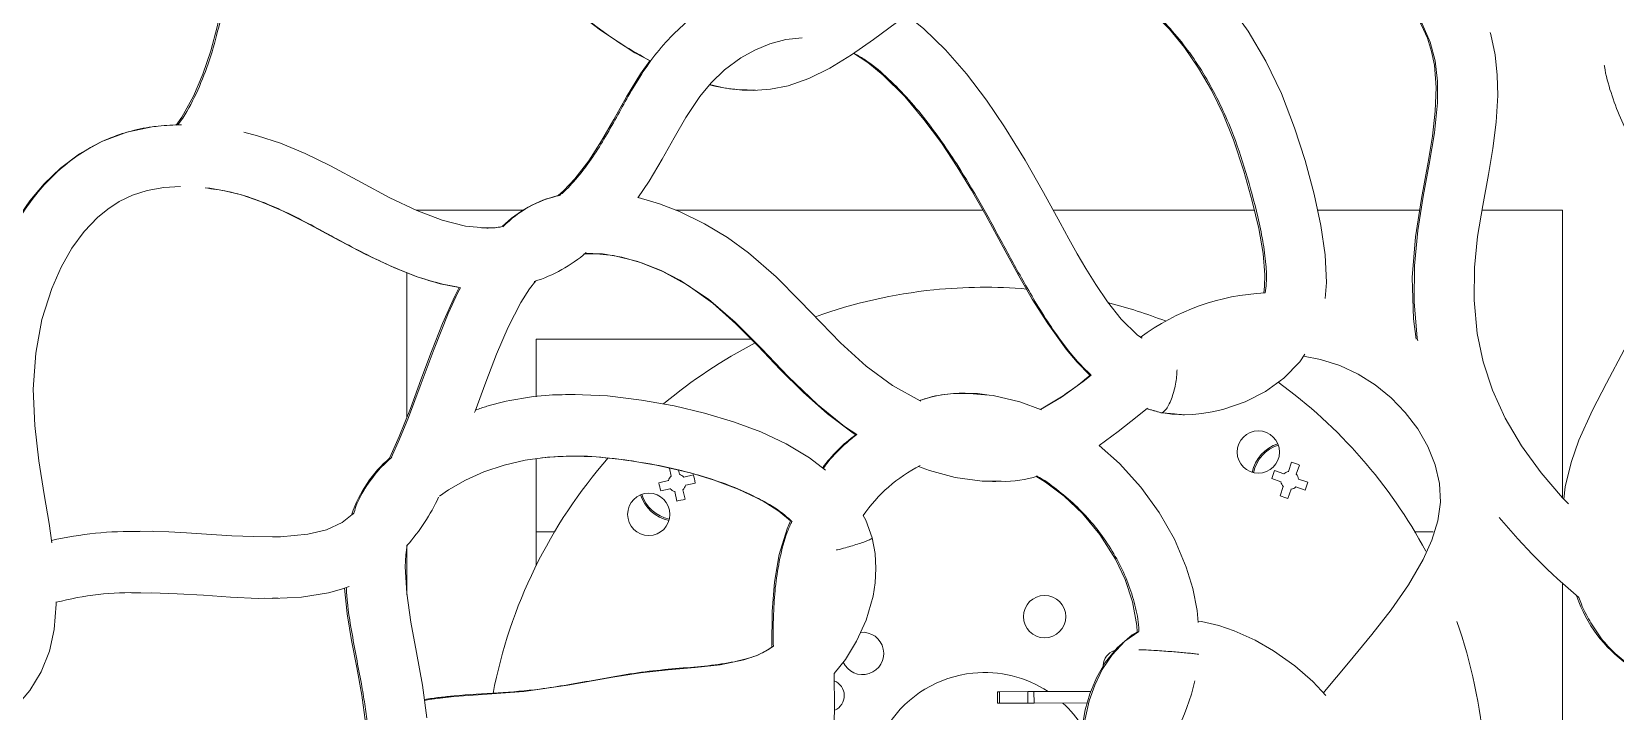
# Model space of a CAD drawing. Header units: millimetres. Extents: x -2254 to 2746, y -2930 to 2748.
# Drawn here: x -7.6 to 403.6, y 267.2 to 443.6 of the extents above; entities that cross this region are included whole.
import ezdxf

# ---------------------------------------------------------------- set-up
doc = ezdxf.new("R2010")
doc.units = ezdxf.units.MM
doc.layers.add('DIKOM_ЗОНА', color=80, linetype='Continuous')
doc.layers.add('DIKOM_ОБЪЕКТ', color=7, linetype='Continuous')

msp = doc.modelspace()

# ---------------------------------------------------------------- linework, layer by layer
at = {"layer": 'DIKOM_ЗОНА', "color": 3, "lineweight": 15}
msp.add_circle((246.358, 247.542), 2500, dxfattribs=at)
at = {"layer": 'DIKOM_ОБЪЕКТ', "color": 7, "linetype": 'Continuous', "lineweight": 15}
for p, q in [((92.251, 397.228), (120.08, 397.228)), ((159.615, 397.228), (239.339, 397.228)), ((257.607, 397.228), (309.857, 397.228)), ((326.26, 397.228), (352.731, 397.228)), ((368.932, 397.228), (389.813, 397.228)), ((389.813, 397.228), (389.813, 322.61)), ((110.518, 392.562), (110.034, 392.608)), ((110.887, 392.593), (110.518, 392.562)), ((137.65, 385.919), (135.901, 385.936)), ((138.086, 385.914), (137.65, 385.919)), ((137.693, 386.02), (138.072, 385.986)), ((89.813, 343.533), (89.813, 380.988)), ((123.325, 348.805), (123.327, 363.742)), ((123.327, 363.742), (179.2, 363.735)), ((238.785, 349.407), (234.724, 349.728)), ((133.255, 349.379), (132.291, 349.421)), ((281.89, 345.659), (284.317, 345.034)), ((291.416, 344.136), (291.655, 344.124)), ((132.354, 333.421), (132.714, 333.409)), ((123.321, 313.742), (123.323, 332.738)), ((158.43, 328.21), (157.955, 330.304)), ((160.292, 329.767), (160.537, 328.688)), ((315.047, 329.629), (317.453, 328.796)), ((318.686, 329.394), (318.664, 329.332)), ((318.686, 329.394), (319.52, 331.799)), ((321.56, 331.092), (320.727, 328.687)), ((155.218, 326.486), (157.7, 327.05)), ((158.178, 324.943), (155.696, 324.379)), ((157.764, 327.064), (157.7, 327.05)), ((158.178, 324.943), (158.242, 324.958)), ((158.43, 328.21), (158.445, 328.145)), ((160.551, 328.624), (160.537, 328.688)), ((161.697, 327.957), (161.633, 327.943)), ((161.697, 327.957), (164.179, 328.521)), ((162.111, 325.836), (162.175, 325.851)), ((164.658, 326.415), (162.175, 325.851)), ((240.976, 326.909), (241.879, 326.84)), ((241.879, 326.84), (242.712, 326.777)), ((244.111, 326.928), (241.901, 326.914)), ((242.712, 326.777), (244.134, 326.857)), ((316.745, 326.755), (314.34, 327.588)), ((316.51, 323.116), (317.344, 325.521)), ((316.745, 326.755), (316.807, 326.733)), ((317.365, 325.584), (317.344, 325.521)), ((317.515, 328.774), (317.453, 328.796)), ((319.384, 324.814), (319.406, 324.876)), ((320.556, 325.434), (320.618, 325.412)), ((323.023, 324.579), (320.618, 325.412)), ((320.705, 328.624), (320.727, 328.687)), ((321.325, 327.453), (321.263, 327.475)), ((321.325, 327.453), (323.73, 326.62)), ((159.324, 324.277), (159.338, 324.213)), ((159.902, 321.73), (159.338, 324.213)), ((161.445, 324.691), (161.43, 324.755)), ((161.445, 324.691), (162.008, 322.209)), ((319.384, 324.814), (318.551, 322.409)), ((20.618, 313.922), (18.723, 313.856)), ((20.417, 313.864), (23.843, 313.88)), ((123.32, 304.929), (123.321, 313.742)), ((123.321, 313.742), (128.117, 313.742)), ((128.117, 313.742), (123.321, 313.742)), ((351.525, 313.715), (356.283, 313.714)), ((351.525, 313.715), (356.283, 313.714)), ((56.722, 312.471), (54.9, 312.436)), ((89.813, 297.42), (89.813, 310.247)), ((389.813, 300.36), (389.813, 226.837)), ((52.766, 296.49), (54.96, 296.436)), ((55.075, 296.501), (54.863, 296.5)), ((56.33, 296.508), (55.075, 296.501)), ((243.131, 272.242), (243.619, 272.244)), ((243.131, 272.242), (243.143, 269.242)), ((251.001, 272.274), (243.619, 272.244)), ((243.619, 272.244), (243.631, 269.244)), ((251.001, 272.274), (252.609, 272.281)), ((251.001, 272.274), (251.013, 269.274)), ((267.396, 272.342), (252.609, 272.281)), ((252.609, 272.281), (252.622, 269.281)), ((243.143, 269.242), (243.631, 269.244)), ((243.631, 269.244), (251.013, 269.274)), ((251.013, 269.274), (252.622, 269.281)), ((252.622, 269.281), (266.456, 269.338))]:
    msp.add_line(p, q, dxfattribs=at)
at = {"layer": 'DIKOM_ОБЪЕКТ', "color": 7, "linetype": 'Continuous', "lineweight": 15, "flags": 128}
for points in [[(85.734, 481.21), (86.943, 480.848), (94.473, 477.733), (101.845, 473.675), (109.065, 468.787), (116.224, 463.226), (123.447, 457.21), (131.602, 450.419), (140.071, 443.909), (149.016, 438.046), (153.115, 435.862)], [(47.622, 476.272), (47.08, 474.701), (45.319, 467.747), (43.807, 460.417), (42.292, 452.755), (40.535, 444.823), (38.863, 438.578), (36.843, 432.546), (34.367, 426.802), (31.336, 421.387), (29.855, 419.304)], [(179.693, 428.319), (184.172, 428.624), (188.791, 429.54), (194.194, 431.389), (199.62, 434.052), (205.197, 437.504), (210.93, 441.56), (216.908, 445.956), (222.186, 449.611), (227.946, 453.102), (233.948, 456.103), (239.326, 458.178), (242.15, 458.955)], [(280.746, 363.986), (279.487, 364.829), (275.27, 368.975), (271.688, 373.478), (268.652, 377.927), (266.075, 382.09), (263.854, 385.903), (261.662, 389.814), (259.419, 393.907), (255.097, 401.83), (250.345, 410.214), (244.989, 418.892), (240.302, 425.762), (235.076, 432.612), (229.613, 438.861), (224.017, 444.306), (218.298, 448.884), (213.472, 451.991), (208.655, 454.417), (203.936, 456.157), (200.544, 457.029), (197.447, 457.58), (194.711, 457.877), (192.369, 457.965)], [(328.219, 374.295), (328.532, 378.495), (328.24, 385.617), (327.133, 393.26), (325.34, 401.411), (322.991, 410.154), (320.3, 418.63), (316.864, 427.496), (312.825, 435.905), (308.236, 443.674), (303.15, 450.754), (299.709, 454.686)], [(282.092, 449.679), (283.663, 448.375), (287.787, 444.188), (291.699, 439.422), (295.36, 434.129), (298.722, 428.357), (301.751, 422.132), (304.444, 415.459), (307.133, 407.368), (309.295, 399.605), (310.989, 392.436), (312.093, 386.026), (312.537, 380.433), (312.471, 377.379), (312.267, 375.758)], [(351.4, 448.443), (353.26, 445.225), (354.751, 441.858), (355.844, 438.442), (356.567, 434.855), (357.014, 429.073), (356.792, 422.896), (356.045, 416.41), (354.939, 409.667), (353.21, 400.279), (351.642, 390.294), (350.846, 379.78), (351.154, 369.009), (351.823, 363.715)], [(352.267, 363.331), (352.129, 364.038), (351.296, 373.423), (351.381, 382.771), (352.269, 391.973), (353.706, 400.781), (355.258, 409.186), (356.578, 417.286), (357.35, 425.087), (357.379, 430.677), (356.795, 435.951), (355.5, 440.869), (353.438, 445.587), (351.747, 448.312)], [(149.774, 400.431), (152.735, 404.792), (156.089, 410.463), (159.169, 415.985), (162.228, 421.294), (165.845, 426.752), (168.755, 430.282), (172.279, 433.643), (176.499, 436.747), (180.091, 438.775), (184.005, 440.421), (188.169, 441.542), (192.448, 441.965)], [(391.421, 320.979), (389.858, 322.558), (384.289, 329.048), (379.203, 336.069), (374.981, 343.255), (371.668, 350.556), (369.26, 357.912), (367.714, 365.243), (366.874, 373.91), (366.967, 382.326), (367.794, 390.406), (369.13, 398.419), (370.621, 406.494), (371.752, 413.267), (372.606, 420.103), (373.009, 427.017), (372.902, 432.245), (372.341, 437.545), (371.224, 442.859), (371.071, 443.323)], [(152.893, 435.98), (150.464, 432.639), (146.811, 426.636), (143.525, 420.77), (140.342, 415.195), (137.047, 410.051), (133.374, 405.324), (130.478, 402.236), (129.106, 401.011)], [(205.715, 438.014), (209.45, 435.572), (213.485, 432.283), (219.042, 426.747), (224.044, 420.798), (228.559, 414.668), (232.654, 408.503), (236.386, 402.398), (240.074, 395.942), (244.13, 388.538), (248.703, 380.203), (252.178, 374.161), (256.174, 367.779), (260.964, 361.155), (263.789, 357.817), (267.003, 354.533), (267.179, 354.384)], [(24.661, 418.956), (24.099, 418.919), (17.102, 417.483), (10.575, 415.075), (4.782, 411.859), (-0.187, 408.114), (-4.386, 404.07), (-8.108, 399.625), (-10.32, 396.381)], [(110.034, 392.608), (105.025, 393.081), (98.932, 394.655), (92.371, 397.171), (85.402, 400.476), (77.982, 404.398), (69.931, 408.698), (63.369, 411.913), (56.952, 414.59), (50.981, 416.564), (47.449, 417.438)], [(-2.39, 310.916), (-3.114, 315.939), (-4.356, 323.459), (-5.748, 332.19), (-6.848, 341.323), (-7.238, 350.786), (-6.59, 360.084), (-4.957, 368.848), (-2.435, 376.914), (-0.013, 382.411), (2.816, 387.356), (6.002, 391.684), (9.484, 395.338), (12.111, 397.506), (15.116, 399.469), (18.511, 401.114), (22.342, 402.347), (26.677, 403.127), (31.01, 403.381)], [(37.435, 403.067), (38.663, 402.936), (42.423, 402.286), (46.818, 401.187), (51.808, 399.491), (57.453, 397.066), (63.354, 394.117), (71.105, 389.947), (78.822, 385.886), (86.573, 382.252), (92.448, 379.96), (98.41, 378.156), (103.384, 377.185)], [(223.23, 347.634), (223.051, 347.71), (215.901, 351.721), (209.054, 356.745), (202.391, 362.817), (197.321, 367.987), (191.828, 373.736), (185.649, 379.897), (178.473, 386.147), (173.01, 390.111), (167.041, 393.708), (160.572, 396.859), (155.367, 398.867), (149.83, 400.489), (149.816, 400.492)], [(420.459, 400.592), (420.077, 397.644), (418.676, 391.395), (416.5, 384.541), (413.574, 377.138), (409.971, 369.259), (405.834, 361.026), (401.258, 352.371), (397.619, 345.338), (394.095, 337.532), (392.051, 331.746), (390.514, 325.429), (390.161, 322.252)], [(114.518, 392.973), (114.037, 392.852), (110.887, 392.593)], [(135.698, 385.934), (135.959, 385.964), (137.693, 386.02)], [(138.072, 385.986), (143.449, 385.496), (149.714, 383.902), (156.251, 381.279), (162.849, 377.651), (169.238, 373.06), (175.233, 367.73), (180.998, 361.926), (186.743, 355.914), (192.68, 349.964), (198.981, 344.342), (205.692, 339.337), (206.221, 339.017)], [(206.601, 339.002), (203.412, 341.079), (196.403, 346.769), (188.821, 354.072), (181.831, 361.361), (175.036, 368.181), (168.091, 374.149), (160.693, 379.043), (155.784, 381.554), (150.737, 383.587), (145.627, 385.066), (140.562, 385.89), (138.086, 385.914)], [(107.382, 344.71), (107.518, 345.071), (110.295, 352.603), (113.097, 359.899), (116.068, 366.843), (119.349, 373.239), (121.612, 376.814), (123.267, 378.923)], [(103.38, 377.177), (102.196, 374.941), (99.04, 367.804), (96.18, 360.531), (93.451, 353.172), (90.706, 345.784), (87.8, 338.458), (85.35, 333.057)], [(85.72, 332.987), (87.896, 337.787), (90.196, 343.457), (93.492, 352.232), (96.838, 361.251), (100.523, 370.423), (103.011, 375.863), (103.671, 377.112)], [(291.655, 344.124), (293.83, 344.208), (296.235, 344.461), (298.856, 344.895), (301.683, 345.537), (307.416, 347.468), (312.706, 350.157), (317.506, 353.613), (321.676, 357.877), (322.972, 359.87)], [(327.758, 271.901), (328.073, 272.291), (334.312, 279.783), (340.369, 287.135), (345.319, 293.52), (349.831, 300.003), (353.679, 306.609), (355.942, 311.617), (357.494, 316.599), (358.185, 321.448), (357.947, 326.27), (356.82, 331.144), (354.887, 335.926), (352.255, 340.484), (349.032, 344.717), (345.316, 348.544), (341.194, 351.888), (336.748, 354.681), (332.015, 356.879), (327.032, 358.483), (322.627, 359.339)], [(254.316, 345.472), (259.778, 348.663), (265.354, 352.747), (267.488, 354.449)], [(132.291, 349.421), (130.031, 349.346), (128.821, 349.266)], [(198.486, 329.779), (194.316, 332.978), (188.25, 336.572), (181.67, 339.659), (174.616, 342.309), (167.106, 344.565), (159.148, 346.444), (150.742, 347.938), (141.84, 349.003), (133.255, 349.379)], [(254.532, 345.39), (248.937, 347.521), (242.035, 349.149), (238.785, 349.407)], [(269.554, 336.146), (274.449, 339.748), (279.429, 343.702), (282.081, 345.811)], [(286.802, 344.553), (288.372, 344.294), (290.828, 344.167)], [(98.298, 322.977), (100.618, 324.646), (104.972, 327.144), (109.811, 329.298), (115.034, 331.058), (120.537, 332.358), (126.302, 333.148), (132.354, 333.421)], [(132.714, 333.409), (138.931, 333.188), (146.39, 332.411), (154.617, 331.071), (163.457, 329.039), (169.606, 327.192), (175.848, 324.838), (182.01, 321.847), (186.381, 319.093), (189.4, 316.57)], [(295.254, 290.242), (294.973, 293.318), (293.848, 299.01), (292.158, 304.609), (289.087, 311.864), (285.15, 318.808), (280.391, 325.38), (274.836, 331.505), (269.554, 336.146)], [(241.901, 326.914), (239.149, 326.897), (232.174, 327.865), (225.489, 329.633), (222.667, 330.7)], [(253.076, 328.173), (255.606, 326.673), (260.434, 323.017), (265.198, 318.477), (269.717, 313.03), (273.757, 306.674), (276.291, 301.335), (278.216, 295.557), (279.337, 289.431), (279.365, 287.728)], [(54.899, 312.492), (56.985, 312.468), (64.103, 313.1), (68.877, 314.268), (72.946, 316.155), (76.028, 318.588)], [(210.58, 312.162), (208.935, 316.757), (208.271, 317.957)], [(54.9, 312.436), (50.058, 312.497), (44.341, 312.74), (37.73, 313.149), (32.556, 313.478), (27.946, 313.728), (23.958, 313.878), (20.618, 313.922)], [(189.4, 316.57), (188.5, 314.568), (186.472, 307.85), (185.207, 300.662), (184.609, 293.102), (184.531, 283.808)], [(95.011, 265.506), (93.857, 273.939), (92.316, 282.388), (90.847, 290.328), (89.759, 297.791), (89.352, 304.677), (89.498, 307.821), (89.855, 310.298)], [(200.693, 276.939), (203.633, 280.609), (206.559, 285.36), (209.022, 290.822), (210.825, 297.073), (211.372, 300.525), (211.588, 304.212), (211.361, 308.137), (210.58, 312.162)], [(54.863, 296.5), (51.2, 296.482), (44.001, 296.813), (37.005, 297.272), (30.172, 297.684), (23.465, 297.908), (18.383, 297.865)], [(54.96, 296.436), (62.455, 296.827), (69.423, 297.945), (72.773, 298.827), (74.769, 299.545)], [(73.571, 299.138), (74.307, 292.496), (75.443, 285.565), (76.768, 278.517), (78.073, 271.336), (79.053, 264.307)], [(-18.964, 262.861), (-15.613, 265.051), (-11.602, 268.506), (-8.078, 272.583), (-5.136, 277.45), (-3.046, 282.816), (-1.81, 288.374), (-1.243, 295.018), (-1.256, 295.573)], [(265.064, 257.176), (265.096, 259.007), (265.722, 264.448), (266.959, 269.901), (268.373, 273.976), (270.305, 277.989), (272.875, 281.85), (276.199, 285.364), (279.81, 287.883)], [(328.373, 271.235), (325, 274.885), (320.346, 278.972), (314.833, 282.894), (310.057, 285.642), (304.632, 288.092), (300.576, 289.457), (296.081, 290.465), (295.228, 290.535)], [(184.531, 283.808), (183.69, 283.195), (180.653, 281.672), (177.236, 280.507), (171.172, 279.262), (164.601, 278.515), (157.658, 277.931), (150.425, 277.141), (143.255, 276.031), (131.602, 273.961), (120.178, 272.342), (108.266, 271.456), (101.938, 270.978), (95.596, 270.23), (94.398, 269.988)], [(279.514, 287.815), (278.143, 287.015), (274.171, 283.684), (271.102, 279.853), (268.813, 275.817), (267.143, 271.72), (265.941, 267.552), (264.948, 261.901), (264.629, 257.088)], [(200.68, 260.061), (200.85, 268.453), (200.701, 276.59), (200.693, 276.939)]]:
    msp.add_lwpolyline(points, dxfattribs=at)
at = {"layer": 'DIKOM_ОБЪЕКТ', "color": 7, "linetype": 'Continuous', "lineweight": 15, "extrusion": (0, 3.49148e-15, -1)}
for centre in [(-310.869, 334.448), (-152.593, 318.284), (-255.371, 291.739)]:
    msp.add_circle(centre, 5.5, dxfattribs=at)
at = {"layer": 'DIKOM_ОБЪЕКТ', "color": 7, "linetype": 'Continuous', "lineweight": 15}
for centre, radius, start, end in [((179.771, 473.339), 45.021, 255.30994, 269.90198), ((135.901, 371.422), 30.359, 102.93345, 134.51768), ((135.51, 372.648), 29.03, 101.7769, 135.67319), ((111.044, 415.835), 38.952, 287.6841, 310.48675), ((239.813, 247.228), 130, 95.83124, 109.75013), ((239.813, 247.228), 130, 85.16564, 95.83124), ((315.22, 317.301), 58.5, 92.54723, 126.75967), ((239.813, 247.228), 130, 68.84592, 75.6584), ((239.813, 247.228), 130, 117.27902, 129.8817), ((219.382, 410.473), 73.7, 298.1104, 310.63963), ((234.602, 312.204), 37.525, 89.81326, 108.15451), ((239.813, 247.228), 130, 28.22391, 54.13485), ((230.155, 306.456), 40.298, 126.23495, 143.69599), ((319.035, 327.104), 10, 108.10912, 167.95756), ((319.035, 327.104), 9.642, 107.99205, 168.07463), ((107.098, 307.559), 33.409, 130.5112, 161.19357), ((239.813, 247.228), 130, 138.75829, 169.1122), ((241.22, 295.355), 39.956, 117.05152, 145.55027), ((348.044, 317.049), 35.313, 159.13062, 162.63579), ((319.035, 327.104), 2.317, 98.67122, 133.09519), ((308.981, 298.096), 35.313, 69.13062, 72.63579), ((189.877, 333.25), 35.313, 191.04267, 194.54783), ((159.938, 326.45), 2.317, 130.58327, 165.00723), ((159.938, 326.45), 2.317, 220.58327, 255.00723), ((159.938, 326.45), 2.317, 40.58327, 75.00723), ((159.938, 326.45), 2.317, 310.58327, 345.00723), ((129.998, 319.651), 35.313, 11.04267, 14.54783), ((244.955, 354.551), 27.706, 268.30348, 288.1116), ((319.035, 327.104), 2.317, 188.67122, 223.09519), ((319.035, 327.104), 2.317, 278.67122, 313.09519), ((319.035, 327.104), 2.317, 8.67122, 43.09519), ((290.027, 337.159), 35.313, 339.13062, 342.63579), ((51.133, 344.426), 51.639, 318.5086, 335.2072), ((159.938, 326.45), 10, 198.10912, 257.95756), ((159.938, 326.45), 9.642, 197.99205, 258.07463), ((153.138, 356.389), 35.313, 281.04267, 284.54783), ((329.09, 356.112), 35.313, 249.13062, 252.63579), ((500.253, 422.76), 164.817, 219.68887, 229.8935), ((18.884, 215.488), 98.388, 89.10772, 102.5368), ((18.222, 221.093), 76.869, 88.16564, 104.67509), ((427.007, 308.239), 35.268, 198.7034, 234.9648), ((239.813, 247.228), 130, 349.30244, 19.43436), ((208.097, 282.187), 5.5, 204.22437, 95.83124), ((274.756, 278.959), 4.172, 107.27314, 178.53533), ((239.813, 247.228), 30, 95.83124, 146.50642), ((239.813, 247.228), 30, 56.67812, 95.83124), ((199.177, 271.24), 4.172, 293.86017, 67.87879), ((243.083, 286.391), 52.52, 316.05706, 347.60878), ((239.813, 247.228), 30, 32.15488, 47.402)]:
    msp.add_arc(centre, radius, start, end, dxfattribs=at)
for points, knots in [([(153.133, 435.888), (150.575, 437.321), (145.331, 440.26), (137.953, 445.547), (130.83, 451.195), (124.034, 456.931), (117.402, 462.521), (111.052, 467.572), (104.884, 471.962), (98.862, 475.672), (92.649, 478.735), (88.268, 480.569), (85.939, 481.211), (85.79, 481.252)], [0, 0, 0, 0, 0.1081571, 0.2216715, 0.3326981, 0.4410764, 0.5467763, 0.6498823, 0.7380669, 0.8246484, 0.9100515, 0.9942449, 1, 1, 1, 1]), ([(30.289, 419.333), (30.328, 419.382), (32.065, 421.54), (34.721, 426.509), (38.037, 434.25), (40.481, 442.641), (42.293, 450.636), (43.771, 458.129), (45.117, 465.064), (46.433, 471.098), (47.511, 474.761), (47.899, 476.082)], [0, 0, 0, 0, 0.0031907, 0.1411935, 0.2814997, 0.427069, 0.5778967, 0.6915061, 0.8087304, 0.9310499, 1, 1, 1, 1]), ([(129.483, 401.098), (129.684, 401.262), (131.371, 402.636), (134.137, 405.769), (137.793, 410.456), (141.067, 415.732), (144.16, 421.254), (147.292, 426.929), (150.685, 432.608), (154.652, 438.253), (159.37, 443.489), (164.748, 448.077), (170.335, 451.742), (176.013, 454.558), (181.716, 456.554), (187.614, 457.848), (191.618, 457.896), (193.582, 457.919)], [0, 0, 0, 0, 0.0086643, 0.0726869, 0.1375526, 0.2049834, 0.2762351, 0.3450199, 0.4173001, 0.4932405, 0.5718484, 0.6502179, 0.7285284, 0.7956847, 0.8637268, 0.9331708, 1, 1, 1, 1]), ([(312.628, 375.779), (312.748, 376.6), (313.104, 379.031), (312.839, 383.564), (312.081, 389.34), (310.355, 397.322), (307.777, 406.97), (304.497, 416.746), (300.998, 424.801), (297.567, 431.269), (293.668, 437.371), (289.269, 442.969), (285.538, 447.083), (283.088, 449.033), (282.447, 449.542)], [0, 0, 0, 0, 0.0300539, 0.0889725, 0.1634033, 0.2414634, 0.3852901, 0.5265427, 0.6166612, 0.7059725, 0.7948173, 0.8827727, 0.9693692, 1, 1, 1, 1]), ([(267.383, 354.547), (266.687, 355.184), (264.638, 357.056), (261.337, 360.994), (257.497, 366.186), (253.809, 371.963), (249.564, 379.207), (244.828, 387.917), (239.393, 397.93), (234.224, 406.701), (229.267, 414.249), (224.592, 420.64), (219.627, 426.606), (214.311, 431.919), (209.689, 435.81), (206.658, 437.495), (205.719, 438.017)], [0, 0, 0, 0, 0.0272647, 0.0802154, 0.1471579, 0.2121205, 0.2755999, 0.3862388, 0.4939955, 0.5995384, 0.6760745, 0.7516968, 0.8260652, 0.8986253, 0.9686012, 1, 1, 1, 1]), ([(420.875, 400.472), (419.463, 401.599), (416.24, 404.17), (411.911, 409.054), (407.942, 414.86), (404.74, 421.128), (402.374, 427.699), (401.044, 432.296), (400.709, 434.706), (400.695, 434.812)], [0, 0, 0, 0, 0.1353423, 0.3087958, 0.482336, 0.653584, 0.8232998, 0.9922076, 1, 1, 1, 1]), ([(179.376, 428.404), (177.677, 428.434), (173.964, 428.501), (170.336, 429.35), (168.367, 429.811)], [0, 0, 0, 0, 0.4573724, 1, 1, 1, 1]), ([(-17.426, 305.504), (-17.448, 305.804), (-17.701, 309.147), (-18.882, 315.569), (-20.42, 324.917), (-21.829, 334.126), (-22.728, 343.187), (-22.94, 351.998), (-22.334, 360.884), (-20.917, 369.709), (-18.643, 378.393), (-15.445, 386.842), (-11.656, 394.102), (-7.528, 400.159), (-3.317, 405.09), (1.499, 409.505), (6.895, 413.248), (12.773, 416.158), (18.944, 418.093), (25.129, 419.193), (29.23, 419.331), (31.232, 419.398)], [0, 0, 0, 0, 0.006211, 0.069255, 0.1347405, 0.202279, 0.2617935, 0.3227631, 0.3840321, 0.4454993, 0.507327, 0.569748, 0.6330091, 0.6779712, 0.723557, 0.7697782, 0.8165976, 0.8638234, 0.9106884, 0.9564236, 1, 1, 1, 1]), ([(103.671, 377.112), (101.204, 377.597), (96.297, 378.561), (89.288, 381.106), (82.612, 384.044), (76.26, 387.257), (70.157, 390.554), (63.862, 393.973), (57.31, 397.299), (50.365, 400.178), (43.727, 402.167), (39.356, 402.748), (37.38, 403.01)], [0, 0, 0, 0, 0.1057693, 0.2104018, 0.3119735, 0.4110447, 0.5075815, 0.601328, 0.709874, 0.8142477, 0.9160228, 1, 1, 1, 1]), ([(110.903, 392.642), (111.271, 392.623), (112.628, 392.552), (113.96, 392.875), (114.931, 393.111)], [0, 0, 0, 0, 0.2710349, 1, 1, 1, 1]), ([(285.571, 344.672), (285.788, 344.719), (286.237, 344.817), (286.995, 345.619), (287.766, 346.914), (288.474, 348.637), (289.046, 350.571), (289.456, 352.558), (289.687, 354.32), (289.731, 355.352), (289.749, 355.779)], [0, 0, 0, 0, 0.123787, 0.2565137, 0.3942076, 0.531901, 0.6646266, 0.7884122, 0.9121977, 1, 1, 1, 1]), ([(234.625, 349.613), (233.657, 349.629), (230.586, 349.679), (226.623, 349.068), (223.771, 348.11), (222.923, 347.825)], [0, 0, 0, 0, 0.2443891, 0.7752696, 1, 1, 1, 1]), ([(240.366, 349.281), (239.566, 349.418), (237.665, 349.741), (235.74, 349.66), (234.625, 349.613)], [0, 0, 0, 0, 0.4208397, 1, 1, 1, 1]), ([(133.495, 349.368), (131.233, 349.363), (126.238, 349.352), (118.553, 348.334), (112.169, 346.943), (108.594, 345.684), (107.618, 345.34)], [0, 0, 0, 0, 0.2579416, 0.5697807, 0.8825294, 1, 1, 1, 1]), ([(206.601, 339.002), (205.72, 338.301), (203.055, 336.18), (200.115, 333.202), (198.296, 330.762), (197.86, 330.177)], [0, 0, 0, 0, 0.2727243, 0.8255109, 1, 1, 1, 1]), ([(85.867, 333.129), (84.879, 332.223), (82.469, 330.014), (79.271, 325.737), (76.891, 321.635), (76.134, 318.983), (75.944, 318.316)], [0, 0, 0, 0, 0.2249257, 0.5486665, 0.8865474, 1, 1, 1, 1]), ([(124.858, 332.95), (127.633, 333.176), (133.488, 333.652), (142.509, 332.966), (151.816, 331.682), (161.061, 329.762), (169.311, 327.394), (176.496, 324.694), (182.486, 321.743), (186.973, 319.038), (189.148, 317), (189.743, 316.443)], [0, 0, 0, 0, 0.12256, 0.2585617, 0.3975501, 0.5362683, 0.6734909, 0.774072, 0.8718989, 0.9650215, 1, 1, 1, 1]), ([(253.313, 328.24), (253.345, 328.223), (255.192, 327.297), (258.551, 324.812), (263.313, 320.85), (267.586, 316.306), (271.362, 311.375), (274.554, 306.108), (277.136, 300.558), (278.892, 294.808), (279.809, 290.571), (279.809, 288.293), (279.809, 287.987)], [0, 0, 0, 0, 0.0022209, 0.1270744, 0.2530116, 0.3793091, 0.5030453, 0.6258095, 0.7469726, 0.8658526, 0.9819345, 1, 1, 1, 1]), ([(189.791, 316.555), (189.38, 315.644), (187.996, 312.57), (186.581, 307.011), (185.45, 300.161), (184.929, 292.649), (184.867, 287.297), (184.939, 284.189), (184.943, 284.044)], [0, 0, 0, 0, 0.0910738, 0.3071969, 0.5167249, 0.7191313, 0.9868637, 1, 1, 1, 1]), ([(210.542, 312.151), (210.555, 312.147), (210.733, 312.097), (210.093, 311.76), (208.848, 311.242), (207.298, 310.704), (205.528, 310.15), (203.603, 309.602), (202.147, 309.209), (201.412, 309.036), (201.328, 309.016)], [0, 0, 0, 0, 0.0167611, 0.2395778, 0.3964669, 0.5480773, 0.6896837, 0.8299151, 0.9805531, 1, 1, 1, 1]), ([(74.059, 299.305), (74.135, 298.029), (74.356, 294.278), (75.367, 288.213), (76.656, 281.168), (77.891, 274.815), (78.875, 269.093), (79.55, 264.004), (79.877, 259.15), (79.727, 254.652), (78.992, 250.602), (77.431, 246.995), (75.05, 243.789), (71.979, 240.823), (68.351, 238.117), (63.378, 235.108), (56.99, 232.08), (49.212, 229.202), (41.095, 226.856), (32.717, 224.881), (24.09, 223.059), (16.232, 221.374), (9.2, 219.553), (3.068, 217.518), (-1.926, 215.534), (-4.692, 213.892), (-5.532, 213.393)], [0, 0, 0, 0, 0.0258123, 0.0759419, 0.1242306, 0.1709017, 0.2069953, 0.2417574, 0.27473, 0.3052207, 0.3325376, 0.3575132, 0.3845922, 0.4142999, 0.446026, 0.47916, 0.536414, 0.5950687, 0.6547577, 0.7157366, 0.7780789, 0.8423447, 0.8866964, 0.932359, 0.9794634, 1, 1, 1, 1]), ([(407.282, 279.249), (405.809, 280.323), (402.959, 282.4), (399.58, 286.399), (396.881, 290.576), (395.081, 294.026), (394.296, 296.116), (394.077, 296.7)], [0, 0, 0, 0, 0.2489472, 0.4814451, 0.7027337, 0.9170483, 1, 1, 1, 1]), ([(184.943, 284.044), (183.881, 283.362), (181.269, 281.685), (176.078, 280.194), (169.633, 279.101), (162.312, 278.469), (154.599, 277.853), (146.777, 276.761), (139.086, 275.389), (131.612, 274.026), (123.118, 272.691), (113.267, 271.891), (104.598, 271.469), (98.259, 270.77), (95.69, 270.464), (94.393, 270.187), (94.371, 270.182)], [0, 0, 0, 0, 0.04043, 0.0994452, 0.1736805, 0.2537109, 0.338932, 0.4261473, 0.5110698, 0.5935026, 0.6737314, 0.7912046, 0.9157688, 0.9568216, 0.9992687, 1, 1, 1, 1]), ([(279.855, 283.143), (280.263, 283.136), (281.111, 283.121), (283.36, 283.001), (285.72, 282.848), (287.853, 282.693), (289.871, 282.533), (291.729, 282.372), (293.37, 282.214), (294.61, 282.074), (295.307, 281.973), (295.324, 281.94), (295.33, 281.927)], [0, 0, 0, 0, 0.1301276, 0.2709658, 0.3701326, 0.465963, 0.5554701, 0.644108, 0.7393238, 0.8382793, 0.937347, 1, 1, 1, 1])]:
    msp.add_open_spline(points, degree=3, knots=knots, dxfattribs=at)
for points in [[(179.835, 428.38), (179.376, 428.404)], [(180.274, 428.358), (179.835, 428.38)], [(109.2, 392.687), (110.903, 392.642)], [(285.571, 344.672), (281.961, 345.715)], [(291.255, 344.126), (285.571, 344.672)], [(291.615, 344.149), (291.255, 344.126)]]:
    msp.add_open_spline(points, degree=1, dxfattribs=at)

doc.saveas('drawing.dxf')
